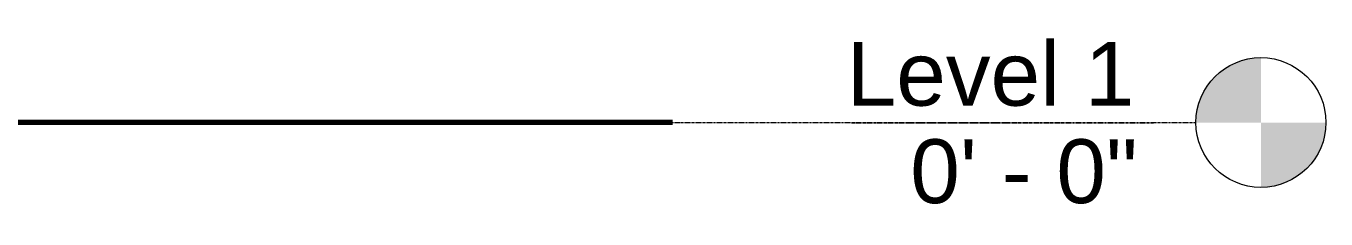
# Model space of a CAD drawing. Header units: inches. Extents: x 20426 to 92531, y -195 to 750.
# Drawn here: x 22874.9 to 23194.9, y -23.8 to 23.8 of the extents above; entities that cross this region are included whole.
import ezdxf

# ---------------------------------------------------------------- set-up
doc = ezdxf.new("R2010")
doc.units = ezdxf.units.IN
doc.header["$MEASUREMENT"] = 0
doc.linetypes.add('Grid Line 1_2_', pattern=[0.875, 0.5, -0.125, 0.125, -0.125])
doc.layers.add('A-FLOR-LEVL', color=51, linetype='Continuous', lineweight=9)
doc.layers.add('C-TOPO', color=7, linetype='Continuous', lineweight=9)
doc.styles.add('Arial', font='arial.ttf', dxfattribs={"height": 15.736527})

# ---------------------------------------------------------------- blocks, each defined once
blk = doc.blocks.new('Level - Level Head - Circle-15001-Elevation - West')
at = {"layer": 'A-FLOR-LEVL'}
h = blk.add_hatch(color=256, dxfattribs=at)
edge = h.paths.add_edge_path(flags=0)
edge.add_line((23178.87, 0), (23162.87, 0))
edge.add_arc((23178.87, 0), 16, 90, 180, ccw=False)
edge.add_line((23178.87, 16), (23178.87, 0))
h = blk.add_hatch(color=256, dxfattribs=at)
edge = h.paths.add_edge_path(flags=0)
edge.add_line((23178.87, -16), (23178.87, 0))
edge.add_line((23178.87, 0), (23194.87, 0))
edge.add_arc((23178.87, 0), 16, 270, 360, ccw=False)
blk.add_circle((23178.87, 0), 16, dxfattribs=at)

msp = doc.modelspace()

# ---------------------------------------------------------------- linework, layer by layer
at = {"layer": 'C-TOPO', "lineweight": 70}
for p, q in [((22908.85, 0), (22684.61, 0)), ((23033.97, 0), (22908.85, 0))]:
    msp.add_line(p, q, dxfattribs=at)
at = {"layer": 'C-TOPO'}
for p in [(22684.61, 0), (23033.97, 0)]:
    msp.add_line(p, (22908.85, 0), dxfattribs=at)

# ---------------------------------------------------------------- block references
at = {"layer": 'A-FLOR-LEVL'}
msp.add_blockref('Level - Level Head - Circle-15001-Elevation - West', (0, 0), dxfattribs=at)

# ---------------------------------------------------------------- texts
at = {"layer": 'A-FLOR-LEVL', "insert": (23147.74, 19.89), "char_height": 15.737, "width": 84.672, "attachment_point": 3, "line_spacing_factor": 0.938532, "style": 'Arial', "bg_fill": 3, "box_fill_scale": 1.25, "bg_fill_color": 0, "bg_fill_transparency": 0}
msp.add_mtext('Level 1', dxfattribs=at)

# ---------------------------------------------------------------- next in the draw order: texts
at = {"layer": 'A-FLOR-LEVL', "insert": (23148.52, -4.15), "char_height": 15.737, "width": 66.624, "attachment_point": 3, "line_spacing_factor": 0.938532, "style": 'Arial', "bg_fill": 3, "box_fill_scale": 1.25, "bg_fill_color": 0, "bg_fill_transparency": 0}
msp.add_mtext('0\' - 0"', dxfattribs=at)

# ---------------------------------------------------------------- next in the draw order: linework, layer by layer
at = {"layer": 'A-FLOR-LEVL', "linetype": 'Grid Line 1_2_'}
msp.add_line((20426.1, 0), (23162.87, 0), dxfattribs=at)

doc.saveas('drawing.dxf')
